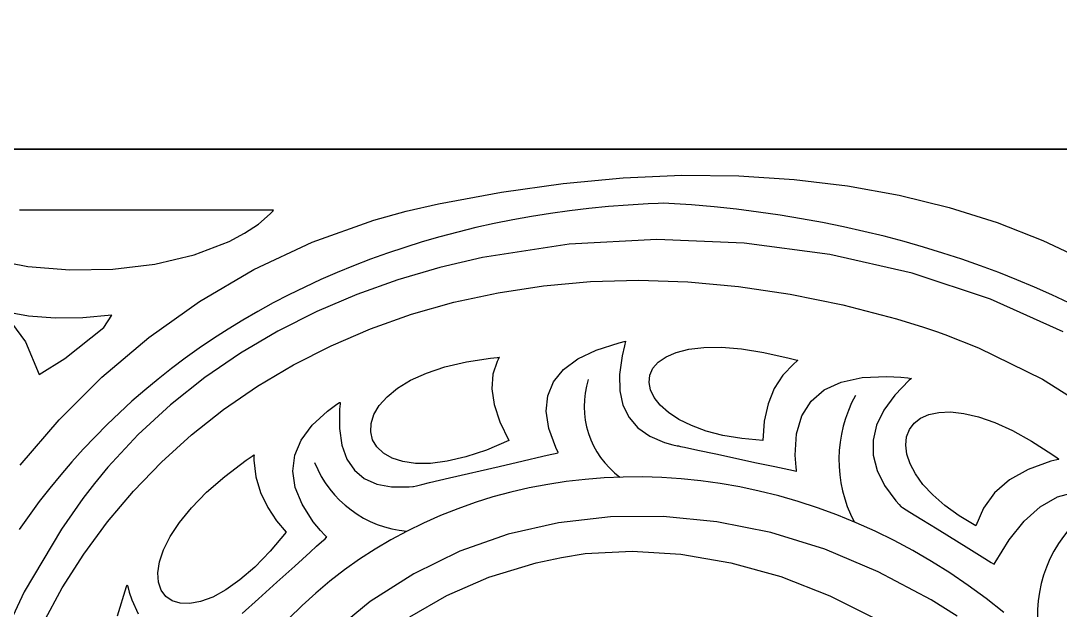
# Model space of a CAD drawing. Header units: inches. Extents: x 249 to 1192, y -18 to 440.
# Drawn here: x 610.026 to 610.533, y 238.165 to 238.452 of the extents above; entities that cross this region are included whole.
import ezdxf

# ---------------------------------------------------------------- set-up
doc = ezdxf.new("R2010")
doc.units = ezdxf.units.IN
doc.header["$MEASUREMENT"] = 0
doc.layers.add('KACA', color=141, linetype='Continuous', lineweight=30)
doc.layers.add('KOLOM', color=5, linetype='Continuous')

# ---------------------------------------------------------------- blocks, each defined once
blk = doc.blocks.new('TAMPAK SAMPING KANAN')
at = {"layer": 'KACA'}
for points in [[(610.71219, 236.38919), (609.86219, 236.38919), (609.86219, 238.38919), (610.71219, 238.38919)], [(610.71219, 236.38919), (609.86219, 236.38919), (609.86219, 238.38919), (610.71219, 238.38919)], [(610.07347, 238.16195), (610.07786, 238.17621), (610.0782, 238.17716), (610.07834, 238.17672), (610.07859, 238.17565), (610.07914, 238.17359), (610.0804, 238.16972), (610.08351, 238.16304)], [(610.13416, 238.16306), (610.14217, 238.1703), (610.15103, 238.17831), (610.15976, 238.18619), (610.16738, 238.19307), (610.17046, 238.19585), (610.17289, 238.19805), (610.17455, 238.19955), (610.17532, 238.20024), (610.17535, 238.20027), (610.17438, 238.2013), (610.1724, 238.2035), (610.16884, 238.20784), (610.16334, 238.21631), (610.16, 238.22453), (610.15883, 238.23249), (610.15982, 238.24018), (610.16297, 238.2476), (610.16828, 238.25477), (610.17575, 238.26167), (610.1803, 238.26502), (610.18152, 238.26585), (610.18192, 238.2659), (610.18186, 238.26524), (610.18166, 238.26266), (610.18162, 238.25317), (610.1828, 238.24505), (610.1852, 238.23828), (610.18882, 238.23286), (610.19366, 238.22881), (610.19971, 238.22612), (610.20699, 238.22478), (610.21549, 238.2248), (610.21734, 238.22497), (610.21759, 238.22503), (610.21908, 238.22537), (610.22176, 238.226), (610.22545, 238.22686), (610.2352, 238.22912), (610.25933, 238.23473), (610.27099, 238.23745), (610.28055, 238.23967), (610.28412, 238.2405), (610.28665, 238.24109), (610.28797, 238.24139), (610.28804, 238.24159), (610.28688, 238.24402), (610.28351, 238.25322), (610.28221, 238.26161), (610.28298, 238.26918), (610.2858, 238.27596), (610.29069, 238.28192), (610.29765, 238.28707), (610.30666, 238.29142), (610.31775, 238.29495), (610.32084, 238.29571), (610.32039, 238.2934), (610.31923, 238.28853), (610.31797, 238.27954), (610.31811, 238.27154), (610.31965, 238.26453), (610.32259, 238.25852), (610.32694, 238.2535), (610.33269, 238.24947), (610.33984, 238.24644), (610.34394, 238.24529), (610.34612, 238.24481), (610.34666, 238.2447), (610.34767, 238.24449), (610.34967, 238.24406), (610.35608, 238.24268), (610.3648, 238.24082), (610.38468, 238.23656), (610.39362, 238.23464), (610.40041, 238.23319), (610.40265, 238.23271), (610.40393, 238.23243), (610.40417, 238.23238), (610.40413, 238.23289), (610.40396, 238.23441), (610.40357, 238.24024), (610.40423, 238.25067), (610.40679, 238.25945), (610.41125, 238.26657), (610.41762, 238.27204), (610.4259, 238.27586), (610.43607, 238.27802), (610.44815, 238.27854), (610.45491, 238.27818), (610.45846, 238.27784), (610.4601, 238.27759), (610.45908, 238.27668), (610.45199, 238.26942), (610.44669, 238.26213), (610.44318, 238.25483), (610.44147, 238.24751), (610.44155, 238.24017), (610.44342, 238.23282), (610.44708, 238.22544), (610.45254, 238.21805), (610.45418, 238.2162), (610.45505, 238.21528), (610.45524, 238.21508), (610.45586, 238.21469), (610.4594, 238.21251), (610.46527, 238.20888), (610.4726, 238.20435), (610.48813, 238.19475), (610.49458, 238.19076), (610.49899, 238.18803), (610.50016, 238.18731), (610.50044, 238.18714), (610.50049, 238.18711), (610.50093, 238.18791), (610.50769, 238.19897), (610.51497, 238.20809), (610.52281, 238.21513), (610.53125, 238.21995), (610.54031, 238.22243)], [(610.0261, 238.2354), (610.04502, 238.25743), (610.06589, 238.27824), (610.08866, 238.29755), (610.11333, 238.31512), (610.13986, 238.33068), (610.16821, 238.34397), (610.19838, 238.35474), (610.21413, 238.3591), (610.2298, 238.36261), (610.26051, 238.36837), (610.29052, 238.37259), (610.3198, 238.37531), (610.34832, 238.37653), (610.37606, 238.37627), (610.40298, 238.37456), (610.42904, 238.3714), (610.45422, 238.36683), (610.47849, 238.36084), (610.50182, 238.35348), (610.52417, 238.34474), (610.54552, 238.33465)], [(610.07347, 238.16195), (610.07786, 238.17621), (610.0782, 238.17716), (610.07834, 238.17672), (610.07859, 238.17565), (610.07914, 238.17359), (610.0804, 238.16972), (610.08351, 238.16304)], [(610.13416, 238.16306), (610.14217, 238.1703), (610.15103, 238.17831), (610.15976, 238.18619), (610.16738, 238.19307), (610.17046, 238.19585), (610.17289, 238.19805), (610.17455, 238.19955), (610.17532, 238.20024), (610.17535, 238.20027), (610.17438, 238.2013), (610.1724, 238.2035), (610.16884, 238.20784), (610.16334, 238.21631), (610.16, 238.22453), (610.15883, 238.23249), (610.15982, 238.24018), (610.16297, 238.2476), (610.16828, 238.25477), (610.17575, 238.26167), (610.1803, 238.26502), (610.18152, 238.26585), (610.18192, 238.2659), (610.18186, 238.26524), (610.18166, 238.26266), (610.18162, 238.25317), (610.1828, 238.24505), (610.1852, 238.23828), (610.18882, 238.23286), (610.19366, 238.22881), (610.19971, 238.22612), (610.20699, 238.22478), (610.21549, 238.2248), (610.21734, 238.22497), (610.21759, 238.22503), (610.21908, 238.22537), (610.22176, 238.226), (610.22545, 238.22686), (610.2352, 238.22912), (610.25933, 238.23473), (610.27099, 238.23745), (610.28055, 238.23967), (610.28412, 238.2405), (610.28665, 238.24109), (610.28797, 238.24139), (610.28804, 238.24159), (610.28688, 238.24402), (610.28351, 238.25322), (610.28221, 238.26161), (610.28298, 238.26918), (610.2858, 238.27596), (610.29069, 238.28192), (610.29765, 238.28707), (610.30666, 238.29142), (610.31775, 238.29495), (610.32084, 238.29571), (610.32039, 238.2934), (610.31923, 238.28853), (610.31797, 238.27954), (610.31811, 238.27154), (610.31965, 238.26453), (610.32259, 238.25852), (610.32694, 238.2535), (610.33269, 238.24947), (610.33984, 238.24644), (610.34394, 238.24529), (610.34612, 238.24481), (610.34666, 238.2447), (610.34767, 238.24449), (610.34967, 238.24406), (610.35608, 238.24268), (610.3648, 238.24082), (610.38468, 238.23656), (610.39362, 238.23464), (610.40041, 238.23319), (610.40265, 238.23271), (610.40393, 238.23243), (610.40417, 238.23238), (610.40413, 238.23289), (610.40396, 238.23441), (610.40357, 238.24024), (610.40423, 238.25067), (610.40679, 238.25945), (610.41125, 238.26657), (610.41762, 238.27204), (610.4259, 238.27586), (610.43607, 238.27802), (610.44815, 238.27854), (610.45491, 238.27818), (610.45846, 238.27784), (610.4601, 238.27759), (610.45908, 238.27668), (610.45199, 238.26942), (610.44669, 238.26213), (610.44318, 238.25483), (610.44147, 238.24751), (610.44155, 238.24017), (610.44342, 238.23282), (610.44708, 238.22544), (610.45254, 238.21805), (610.45418, 238.2162), (610.45505, 238.21528), (610.45524, 238.21508), (610.45586, 238.21469), (610.4594, 238.21251), (610.46527, 238.20888), (610.4726, 238.20435), (610.48813, 238.19475), (610.49458, 238.19076), (610.49899, 238.18803), (610.50016, 238.18731), (610.50044, 238.18714), (610.50049, 238.18711), (610.50093, 238.18791), (610.50769, 238.19897), (610.51497, 238.20809), (610.52281, 238.21513), (610.53125, 238.21995), (610.54031, 238.22243)], [(610.0261, 238.2354), (610.04502, 238.25743), (610.06589, 238.27824), (610.08866, 238.29755), (610.11333, 238.31512), (610.13986, 238.33068), (610.16821, 238.34397), (610.19838, 238.35474), (610.21413, 238.3591), (610.2298, 238.36261), (610.26051, 238.36837), (610.29052, 238.37259), (610.3198, 238.37531), (610.34832, 238.37653), (610.37606, 238.37627), (610.40298, 238.37456), (610.42904, 238.3714), (610.45422, 238.36683), (610.47849, 238.36084), (610.50182, 238.35348), (610.52417, 238.34474), (610.54552, 238.33465)], [(610.53676, 238.31443), (610.52848, 238.31832), (610.52004, 238.32207), (610.51144, 238.32568), (610.50268, 238.32916), (610.49376, 238.33248), (610.48468, 238.33566), (610.47545, 238.33869), (610.46606, 238.34157), (610.45652, 238.34429), (610.44683, 238.34684), (610.43699, 238.34924), (610.42701, 238.35146), (610.41687, 238.35352), (610.4066, 238.3554), (610.39617, 238.3571), (610.38561, 238.35863), (610.3749, 238.35997), (610.36406, 238.36112), (610.35307, 238.36208), (610.34195, 238.36285), (610.33922, 238.36297), (610.33677, 238.36287), (610.33189, 238.36264), (610.3222, 238.36206), (610.31259, 238.36129), (610.30308, 238.36035), (610.29366, 238.35923), (610.28433, 238.35794), (610.2751, 238.35647), (610.26597, 238.35484), (610.25694, 238.35303), (610.24801, 238.35105), (610.23918, 238.3489), (610.23046, 238.34658), (610.22184, 238.34409), (610.21333, 238.34144), (610.20494, 238.33862), (610.19665, 238.33564), (610.18847, 238.3325), (610.18042, 238.32919), (610.17247, 238.32572), (610.16465, 238.3221), (610.15694, 238.31831), (610.14935, 238.31437), (610.14189, 238.31027), (610.13455, 238.30601), (610.12734, 238.3016), (610.12026, 238.29703), (610.1133, 238.29232), (610.10648, 238.28745), (610.09978, 238.28243), (610.09323, 238.27726), (610.08681, 238.27195), (610.08052, 238.26648), (610.07438, 238.26087), (610.06837, 238.25512), (610.06251, 238.24922), (610.05679, 238.24318), (610.05122, 238.237), (610.04579, 238.23067), (610.04052, 238.22421), (610.03539, 238.21761), (610.03042, 238.21087), (610.0256, 238.20399)], [(610.5051, 238.16366), (610.49648, 238.17044), (610.48773, 238.17683), (610.47887, 238.18285), (610.4699, 238.18849), (610.46084, 238.19376), (610.45169, 238.19866), (610.44246, 238.20319), (610.43316, 238.20735), (610.42381, 238.21115), (610.4144, 238.21459), (610.40496, 238.21767), (610.39549, 238.22039), (610.386, 238.22276), (610.37649, 238.22477), (610.36699, 238.22644), (610.35749, 238.22775), (610.34802, 238.22872), (610.33856, 238.22935), (610.32915, 238.22963), (610.31978, 238.22957), (610.31047, 238.22918), (610.30123, 238.22845), (610.29206, 238.22739), (610.28298, 238.226), (610.27398, 238.22428), (610.2651, 238.22223), (610.25633, 238.21986), (610.24768, 238.21717), (610.23916, 238.21416), (610.23078, 238.21083), (610.22256, 238.20719), (610.2145, 238.20324), (610.2066, 238.19897), (610.19889, 238.1944), (610.19137, 238.18952), (610.18405, 238.18434), (610.17693, 238.17885), (610.17004, 238.17307), (610.16337, 238.16699), (610.15694, 238.16061)], [(610.53676, 238.31443), (610.52848, 238.31832), (610.52004, 238.32207), (610.51144, 238.32568), (610.50268, 238.32916), (610.49376, 238.33248), (610.48468, 238.33566), (610.47545, 238.33869), (610.46606, 238.34157), (610.45652, 238.34429), (610.44683, 238.34684), (610.43699, 238.34924), (610.42701, 238.35146), (610.41687, 238.35352), (610.4066, 238.3554), (610.39617, 238.3571), (610.38561, 238.35863), (610.3749, 238.35997), (610.36406, 238.36112), (610.35307, 238.36208), (610.34195, 238.36285), (610.33922, 238.36297), (610.33677, 238.36287), (610.33189, 238.36264), (610.3222, 238.36206), (610.31259, 238.36129), (610.30308, 238.36035), (610.29366, 238.35923), (610.28433, 238.35794), (610.2751, 238.35647), (610.26597, 238.35484), (610.25694, 238.35303), (610.24801, 238.35105), (610.23918, 238.3489), (610.23046, 238.34658), (610.22184, 238.34409), (610.21333, 238.34144), (610.20494, 238.33862), (610.19665, 238.33564), (610.18847, 238.3325), (610.18042, 238.32919), (610.17247, 238.32572), (610.16465, 238.3221), (610.15694, 238.31831), (610.14935, 238.31437), (610.14189, 238.31027), (610.13455, 238.30601), (610.12734, 238.3016), (610.12026, 238.29703), (610.1133, 238.29232), (610.10648, 238.28745), (610.09978, 238.28243), (610.09323, 238.27726), (610.08681, 238.27195), (610.08052, 238.26648), (610.07438, 238.26087), (610.06837, 238.25512), (610.06251, 238.24922), (610.05679, 238.24318), (610.05122, 238.237), (610.04579, 238.23067), (610.04052, 238.22421), (610.03539, 238.21761), (610.03042, 238.21087), (610.0256, 238.20399)], [(610.5051, 238.16366), (610.49648, 238.17044), (610.48773, 238.17683), (610.47887, 238.18285), (610.4699, 238.18849), (610.46084, 238.19376), (610.45169, 238.19866), (610.44246, 238.20319), (610.43316, 238.20735), (610.42381, 238.21115), (610.4144, 238.21459), (610.40496, 238.21767), (610.39549, 238.22039), (610.386, 238.22276), (610.37649, 238.22477), (610.36699, 238.22644), (610.35749, 238.22775), (610.34802, 238.22872), (610.33856, 238.22935), (610.32915, 238.22963), (610.31978, 238.22957), (610.31047, 238.22918), (610.30123, 238.22845), (610.29206, 238.22739), (610.28298, 238.226), (610.27398, 238.22428), (610.2651, 238.22223), (610.25633, 238.21986), (610.24768, 238.21717), (610.23916, 238.21416), (610.23078, 238.21083), (610.22256, 238.20719), (610.2145, 238.20324), (610.2066, 238.19897), (610.19889, 238.1944), (610.19137, 238.18952), (610.18405, 238.18434), (610.17693, 238.17885), (610.17004, 238.17307), (610.16337, 238.16699), (610.15694, 238.16061)], [(610.01062, 238.3358), (610.02985, 238.33209), (610.0503, 238.33045), (610.07115, 238.33087), (610.09157, 238.33333), (610.11074, 238.33781), (610.12785, 238.34431), (610.13536, 238.3483), (610.14206, 238.35279), (610.14782, 238.35777), (610.1491, 238.3591), (610.14951, 238.35954), (610.14938, 238.35954), (610.14748, 238.35954), (610.14349, 238.35954), (610.13764, 238.35954), (610.13014, 238.35954), (610.12123, 238.35954), (610.11112, 238.35954), (610.10004, 238.35954), (610.07588, 238.35954), (610.02576, 238.35954)], [(610.01062, 238.3358), (610.02985, 238.33209), (610.0503, 238.33045), (610.07115, 238.33087), (610.09157, 238.33333), (610.11074, 238.33781), (610.12785, 238.34431), (610.13536, 238.3483), (610.14206, 238.35279), (610.14782, 238.35777), (610.1491, 238.3591), (610.14951, 238.35954), (610.14938, 238.35954), (610.14748, 238.35954), (610.14349, 238.35954), (610.13764, 238.35954), (610.13014, 238.35954), (610.12123, 238.35954), (610.11112, 238.35954), (610.10004, 238.35954), (610.07588, 238.35954), (610.02576, 238.35954)], [(610.534, 238.30032), (610.49864, 238.31619), (610.46054, 238.32882), (610.42033, 238.33799), (610.37865, 238.34354), (610.33614, 238.34526), (610.29343, 238.34297), (610.25117, 238.33649), (610.2304, 238.33161), (610.20998, 238.32561), (610.19, 238.31847), (610.17052, 238.31016), (610.15163, 238.30066), (610.13341, 238.28994), (610.11594, 238.27799), (610.0993, 238.26477), (610.08356, 238.25027), (610.06882, 238.23446), (610.06222, 238.22644), (610.05665, 238.21907), (610.0462, 238.20417), (610.02799, 238.17374), (610.01338, 238.14264)], [(610.48236, 238.16182), (610.46971, 238.16975), (610.444, 238.18349), (610.41792, 238.19439), (610.39164, 238.2025), (610.36536, 238.20781), (610.33925, 238.21037), (610.3135, 238.21019), (610.28829, 238.20729), (610.26381, 238.20169), (610.24023, 238.19341), (610.21775, 238.18249), (610.19655, 238.16893), (610.17681, 238.15276)], [(610.21592, 238.16144), (610.23394, 238.17195), (610.25437, 238.18076), (610.27729, 238.18772), (610.2897, 238.19046), (610.30128, 238.19228), (610.32409, 238.19351), (610.34784, 238.19202), (610.37211, 238.18787), (610.39646, 238.18111), (610.42046, 238.1718), (610.44369, 238.15998)], [(610.0372, 238.15839), (610.04653, 238.17557), (610.057, 238.19205), (610.06857, 238.2078), (610.0812, 238.22276), (610.09486, 238.2369), (610.10952, 238.25016), (610.12515, 238.2625), (610.14171, 238.27388), (610.15917, 238.28425), (610.1775, 238.29356), (610.19666, 238.30178), (610.21662, 238.30884), (610.23735, 238.31472), (610.25881, 238.31936), (610.28097, 238.32273), (610.30379, 238.32476), (610.32725, 238.32542), (610.35131, 238.32467), (610.37593, 238.32245), (610.40109, 238.31872), (610.42674, 238.31345), (610.45287, 238.30657), (610.46609, 238.30252), (610.47229, 238.30048), (610.47644, 238.29899), (610.49276, 238.29253), (610.52393, 238.27719), (610.55306, 238.25883)], [(610.534, 238.30032), (610.49864, 238.31619), (610.46054, 238.32882), (610.42033, 238.33799), (610.37865, 238.34354), (610.33614, 238.34526), (610.29343, 238.34297), (610.25117, 238.33649), (610.2304, 238.33161), (610.20998, 238.32561), (610.19, 238.31847), (610.17052, 238.31016), (610.15163, 238.30066), (610.13341, 238.28994), (610.11594, 238.27799), (610.0993, 238.26477), (610.08356, 238.25027), (610.06882, 238.23446), (610.06222, 238.22644), (610.05665, 238.21907), (610.0462, 238.20417), (610.02799, 238.17374), (610.01338, 238.14264)], [(610.48236, 238.16182), (610.46971, 238.16975), (610.444, 238.18349), (610.41792, 238.19439), (610.39164, 238.2025), (610.36536, 238.20781), (610.33925, 238.21037), (610.3135, 238.21019), (610.28829, 238.20729), (610.26381, 238.20169), (610.24023, 238.19341), (610.21775, 238.18249), (610.19655, 238.16893), (610.17681, 238.15276)], [(610.21592, 238.16144), (610.23394, 238.17195), (610.25437, 238.18076), (610.27729, 238.18772), (610.2897, 238.19046), (610.30128, 238.19228), (610.32409, 238.19351), (610.34784, 238.19202), (610.37211, 238.18787), (610.39646, 238.18111), (610.42046, 238.1718), (610.44369, 238.15998)], [(610.0372, 238.15839), (610.04653, 238.17557), (610.057, 238.19205), (610.06857, 238.2078), (610.0812, 238.22276), (610.09486, 238.2369), (610.10952, 238.25016), (610.12515, 238.2625), (610.14171, 238.27388), (610.15917, 238.28425), (610.1775, 238.29356), (610.19666, 238.30178), (610.21662, 238.30884), (610.23735, 238.31472), (610.25881, 238.31936), (610.28097, 238.32273), (610.30379, 238.32476), (610.32725, 238.32542), (610.35131, 238.32467), (610.37593, 238.32245), (610.40109, 238.31872), (610.42674, 238.31345), (610.45287, 238.30657), (610.46609, 238.30252), (610.47229, 238.30048), (610.47644, 238.29899), (610.49276, 238.29253), (610.52393, 238.27719), (610.55306, 238.25883)]]:
    blk.add_lwpolyline(points, dxfattribs=at)
for points in [[(610.01781, 238.31021), (610.02862, 238.29546), (610.03539, 238.27955), (610.04778, 238.28738), (610.06682, 238.30243), (610.07074, 238.30843), (610.05663, 238.30708), (610.0431, 238.30693), (610.03016, 238.30797)], [(610.01781, 238.31021), (610.02862, 238.29546), (610.03539, 238.27955), (610.04778, 238.28738), (610.06682, 238.30243), (610.07074, 238.30843), (610.05663, 238.30708), (610.0431, 238.30693), (610.03016, 238.30797)], [(610.38771, 238.24741), (610.37752, 238.2483), (610.36834, 238.24985), (610.36017, 238.25199), (610.35302, 238.25462), (610.3469, 238.25765), (610.34184, 238.26099), (610.33783, 238.26455), (610.33491, 238.26825), (610.33307, 238.27199), (610.33233, 238.27569), (610.33271, 238.27924), (610.33421, 238.28257), (610.33685, 238.28559), (610.34064, 238.2882), (610.3456, 238.29031), (610.35174, 238.29183), (610.35906, 238.29268), (610.3676, 238.29277), (610.37734, 238.29199), (610.38832, 238.29028), (610.40054, 238.28753), (610.40379, 238.28667), (610.40462, 238.28644), (610.40486, 238.28634), (610.40476, 238.28626), (610.40437, 238.28596), (610.40286, 238.28472), (610.39753, 238.27915), (610.39335, 238.27263), (610.39032, 238.26517), (610.38844, 238.25676), (610.38771, 238.24741)], [(610.38771, 238.24741), (610.37752, 238.2483), (610.36834, 238.24985), (610.36017, 238.25199), (610.35302, 238.25462), (610.3469, 238.25765), (610.34184, 238.26099), (610.33783, 238.26455), (610.33491, 238.26825), (610.33307, 238.27199), (610.33233, 238.27569), (610.33271, 238.27924), (610.33421, 238.28257), (610.33685, 238.28559), (610.34064, 238.2882), (610.3456, 238.29031), (610.35174, 238.29183), (610.35906, 238.29268), (610.3676, 238.29277), (610.37734, 238.29199), (610.38832, 238.29028), (610.40054, 238.28753), (610.40379, 238.28667), (610.40462, 238.28644), (610.40486, 238.28634), (610.40476, 238.28626), (610.40437, 238.28596), (610.40286, 238.28472), (610.39753, 238.27915), (610.39335, 238.27263), (610.39032, 238.26517), (610.38844, 238.25676), (610.38771, 238.24741)], [(610.26403, 238.24741), (610.25318, 238.24272), (610.24319, 238.23936), (610.23409, 238.23723), (610.22591, 238.23622), (610.21867, 238.23622), (610.21242, 238.23713), (610.20717, 238.23885), (610.20295, 238.24125), (610.19979, 238.24425), (610.19773, 238.24773), (610.19679, 238.25159), (610.19699, 238.25572), (610.19837, 238.26001), (610.20096, 238.26436), (610.20478, 238.26866), (610.20986, 238.2728), (610.21623, 238.27668), (610.22392, 238.2802), (610.23296, 238.28324), (610.24338, 238.2857), (610.2552, 238.28747), (610.25838, 238.28779), (610.25919, 238.28787), (610.25944, 238.28786), (610.25938, 238.28777), (610.25917, 238.28741), (610.25839, 238.28593), (610.25628, 238.27961), (610.25578, 238.27259), (610.25691, 238.26489), (610.25966, 238.25649), (610.26403, 238.24741)], [(610.26403, 238.24741), (610.25318, 238.24272), (610.24319, 238.23936), (610.23409, 238.23723), (610.22591, 238.23622), (610.21867, 238.23622), (610.21242, 238.23713), (610.20717, 238.23885), (610.20295, 238.24125), (610.19979, 238.24425), (610.19773, 238.24773), (610.19679, 238.25159), (610.19699, 238.25572), (610.19837, 238.26001), (610.20096, 238.26436), (610.20478, 238.26866), (610.20986, 238.2728), (610.21623, 238.27668), (610.22392, 238.2802), (610.23296, 238.28324), (610.24338, 238.2857), (610.2552, 238.28747), (610.25838, 238.28779), (610.25919, 238.28787), (610.25944, 238.28786), (610.25938, 238.28777), (610.25917, 238.28741), (610.25839, 238.28593), (610.25628, 238.27961), (610.25578, 238.27259), (610.25691, 238.26489), (610.25966, 238.25649), (610.26403, 238.24741)], [(610.49154, 238.20582), (610.48336, 238.2107), (610.47635, 238.21574), (610.47048, 238.22088), (610.46574, 238.22602), (610.46208, 238.23109), (610.45948, 238.23602), (610.45792, 238.24072), (610.45737, 238.24514), (610.45779, 238.24917), (610.45915, 238.25276), (610.46144, 238.25583), (610.46461, 238.25829), (610.46865, 238.26007), (610.47352, 238.26109), (610.4792, 238.26129), (610.48566, 238.26057), (610.49286, 238.25887), (610.50078, 238.25611), (610.50939, 238.25221), (610.51867, 238.2471), (610.52858, 238.24069), (610.53115, 238.23888), (610.5318, 238.23842), (610.53196, 238.23824), (610.53176, 238.2382), (610.53099, 238.23801), (610.52797, 238.23723), (610.51704, 238.23333), (610.50793, 238.22824), (610.50065, 238.22196), (610.49518, 238.21449), (610.49154, 238.20582)], [(610.49154, 238.20582), (610.48336, 238.2107), (610.47635, 238.21574), (610.47048, 238.22088), (610.46574, 238.22602), (610.46208, 238.23109), (610.45948, 238.23602), (610.45792, 238.24072), (610.45737, 238.24514), (610.45779, 238.24917), (610.45915, 238.25276), (610.46144, 238.25583), (610.46461, 238.25829), (610.46865, 238.26007), (610.47352, 238.26109), (610.4792, 238.26129), (610.48566, 238.26057), (610.49286, 238.25887), (610.50078, 238.25611), (610.50939, 238.25221), (610.51867, 238.2471), (610.52858, 238.24069), (610.53115, 238.23888), (610.5318, 238.23842), (610.53196, 238.23824), (610.53176, 238.2382), (610.53099, 238.23801), (610.52797, 238.23723), (610.51704, 238.23333), (610.50793, 238.22824), (610.50065, 238.22196), (610.49518, 238.21449), (610.49154, 238.20582)], [(610.15562, 238.20276), (610.14786, 238.19344), (610.14034, 238.18569), (610.13311, 238.17944), (610.12626, 238.17462), (610.11985, 238.17115), (610.11395, 238.16896), (610.10864, 238.16797), (610.10399, 238.1681), (610.10007, 238.16928), (610.09695, 238.17144), (610.09471, 238.17449), (610.09341, 238.17836), (610.09313, 238.18299), (610.09393, 238.18828), (610.0959, 238.19417), (610.0991, 238.20057), (610.10361, 238.20743), (610.10949, 238.21465), (610.11682, 238.22216), (610.12567, 238.22989), (610.13611, 238.23777), (610.13898, 238.23975), (610.13971, 238.24025), (610.13996, 238.24037), (610.13995, 238.24024), (610.13993, 238.23974), (610.13991, 238.23772), (610.14086, 238.2297), (610.14319, 238.22197), (610.14662, 238.21475), (610.15086, 238.20827), (610.15562, 238.20276)], [(610.15562, 238.20276), (610.14786, 238.19344), (610.14034, 238.18569), (610.13311, 238.17944), (610.12626, 238.17462), (610.11985, 238.17115), (610.11395, 238.16896), (610.10864, 238.16797), (610.10399, 238.1681), (610.10007, 238.16928), (610.09695, 238.17144), (610.09471, 238.17449), (610.09341, 238.17836), (610.09313, 238.18299), (610.09393, 238.18828), (610.0959, 238.19417), (610.0991, 238.20057), (610.10361, 238.20743), (610.10949, 238.21465), (610.11682, 238.22216), (610.12567, 238.22989), (610.13611, 238.23777), (610.13898, 238.23975), (610.13971, 238.24025), (610.13996, 238.24037), (610.13995, 238.24024), (610.13993, 238.23974), (610.13991, 238.23772), (610.14086, 238.2297), (610.14319, 238.22197), (610.14662, 238.21475), (610.15086, 238.20827), (610.15562, 238.20276)]]:
    blk.add_lwpolyline(points, close=True, dxfattribs=at)
for points in [[(610.30271, 238.27712, 0.318857), (610.31817, 238.22953)], [(610.30271, 238.27712, 0.318857), (610.31817, 238.22953)], [(610.43285, 238.26927, 0.24949), (610.43219, 238.20777)], [(610.43285, 238.26927, 0.24949), (610.43219, 238.20777)], [(610.16944, 238.23664, 0.283238), (610.21443, 238.2032)], [(610.16944, 238.23664, 0.283238), (610.21443, 238.2032)], [(610.54292, 238.2103, 0.273524), (610.52317, 238.14779)], [(610.54292, 238.2103, 0.273524), (610.52317, 238.14779)]]:
    blk.add_lwpolyline(points, format="xyb", dxfattribs=at)
at = {"layer": 'KOLOM'}
blk.add_lwpolyline([(610.71219, 238.38919), (609.81245, 238.38919), (609.81245, 238.48919), (610.71219, 238.48919)], dxfattribs=at)

msp = doc.modelspace()

# ---------------------------------------------------------------- block references
at = {"layer": 'KOLOM'}
msp.add_blockref('TAMPAK SAMPING KANAN', (0, 0), dxfattribs=at)

doc.saveas('drawing.dxf')
